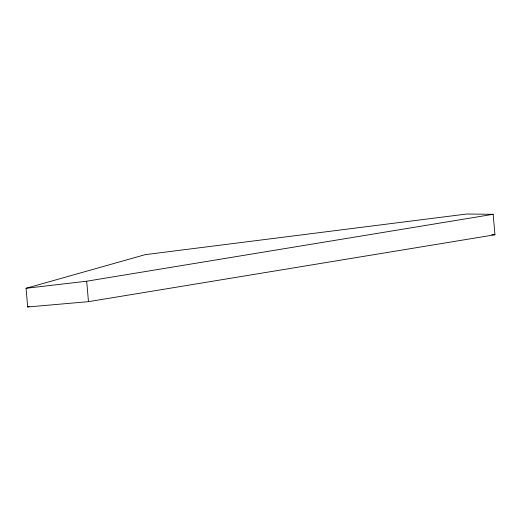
<?xml version="1.0" encoding="UTF-8"?>
<svg xmlns="http://www.w3.org/2000/svg" width="521" height="521" viewBox="0 0 521 521"><rect width="100%" height="100%" fill="white"/><g stroke="black" fill="none" stroke-linecap="round" stroke-linejoin="round"><path stroke-width="0.78" d="M26.05 288.289L145.268 254.639L466.705 214.02L493.159 214.307L494.95 234.756L88.472 301.659L27.685 306.98L26.05 288.289L86.688 281.21L493.159 214.307M27.685 306.98L29.241 306.537M491.746 234.724L494.95 234.756M86.688 281.21L88.472 301.659"/></g></svg>
